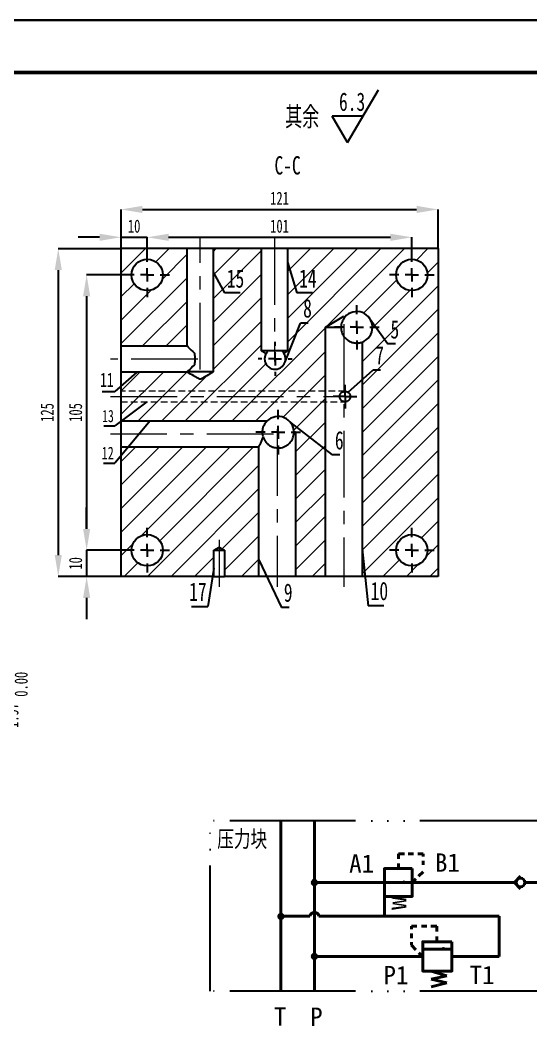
# Model space of a CAD drawing. Header units: millimetres. Extents: x 786 to 1206, y 249 to 546.
# Drawn here: x 1009.7 to 1107.2, y 354.1 to 545.9 of the extents above; entities that cross this region are included whole.
import ezdxf

# ---------------------------------------------------------------- set-up
doc = ezdxf.new("R2010")
doc.units = ezdxf.units.MM
for name, pattern in [('ACAD_ISO06W100', [36, 24, -3, 0, -3, 0, -3, 0, -3]), ('CENTER', [50.8, 31.75, -6.35, 6.35, -6.35]), ('CENTERX2', [20.32, 12.7, -2.54, 2.54, -2.54]), ('DASHED2', [9.525, 6.35, -3.175]), ('HIDDEN', [1.905, 1.27, -0.635])]:
    doc.linetypes.add(name, pattern=pattern)
doc.layers.add('10', color=7, linetype='Continuous')
doc.layers.add('虚线', color=7, linetype='ACAD_ISO06W100')
for name, color, linetype, lineweight in [('总内框线', 7, 'Continuous', 50), ('总外框线', 7, 'Continuous', 30), ('粗实线', 7, 'Continuous', 40), ('粗实线层', 7, 'Continuous', 15), ('轮廓线层', 7, 'Continuous', 15)]:
    doc.layers.add(name, color=color, linetype=linetype, lineweight=lineweight)
doc.styles.add('SLDTEXTSTYLE0', font='TXT', dxfattribs={"width": 0.7})
doc.styles.add('SLDTEXTSTYLE1', font='TXT', dxfattribs={"width": 0.7, "bigfont": 'bigfont'})
doc.dimstyles.new('SLDDIMSTYLE0', dxfattribs={"dimtxt": 3.5, "dimasz": 4.08, "dimexe": 0, "dimexo": 0.0625, "dimgap": 0.875, "dimtad": 2, "dimlfac": 2, "dimrnd": 1e-09, "dimzin": 12, "dimdsep": 46, "dimtxsty": 'SLDTEXTSTYLE0', "dimsah": 1, "dimcen": 0.09, "dimadec": 0, "dimazin": 3, "dimtfac": 1, "dimtofl": 0, "dimtmove": 0, "dimatfit": 3, "dimfxl": 1, "dimfrac": 2, "dimtolj": 1, "dimtzin": 12, "dimarcsym": 0})
doc.dimstyles.new('SLDDIMSTYLE1', dxfattribs={"dimtxt": 0.18, "dimasz": 4.08, "dimexe": 0, "dimexo": 0.0625, "dimgap": 0, "dimtad": 0, "dimtih": 1, "dimtoh": 1, "dimdec": 0, "dimrnd": 1e-09, "dimzin": 0, "dimdsep": 46, "dimtxsty": 'Standard', "dimblk1": 'NONE', "dimblk2": 'NONE', "dimsah": 1, "dimcen": 0.09, "dimadec": 0, "dimazin": 0, "dimtfac": 4.08, "dimtdec": 0, "dimtofl": 0, "dimtmove": 0, "dimatfit": 3, "dimldrblk": 'NONE', "dimfxl": 1, "dimfrac": 2, "dimtolj": 1, "dimtzin": 0, "dimarcsym": 0})
doc.dimstyles.new('SLDDIMSTYLE2', dxfattribs={"dimtxt": 3.5, "dimasz": 4.08, "dimexe": 0, "dimexo": 0.0625, "dimgap": 0.875, "dimtad": 2, "dimlfac": 2, "dimrnd": 1e-09, "dimzin": 12, "dimdsep": 46, "dimtxsty": 'SLDTEXTSTYLE0', "dimsah": 1, "dimcen": 0.09, "dimadec": 0, "dimazin": 3, "dimtfac": 1, "dimtmove": 0, "dimatfit": 0, "dimfxl": 1, "dimfrac": 2, "dimtolj": 1, "dimtzin": 12, "dimarcsym": 0})
doc.dimstyles.new('SLDDIMSTYLE5', dxfattribs={"dimtxt": 3.5, "dimasz": 4.08, "dimexe": 0, "dimexo": 0.0625, "dimgap": 0.875, "dimtad": 2, "dimlfac": 2, "dimrnd": 1e-09, "dimzin": 12, "dimdsep": 46, "dimtxsty": 'SLDTEXTSTYLE0', "dimsah": 1, "dimcen": 0.09, "dimadec": 0, "dimazin": 3, "dimtol": 1, "dimtp": 0.1, "dimtfac": 1, "dimtmove": 0, "dimatfit": 0, "dimfxl": 1, "dimfrac": 2, "dimtolj": 1, "dimtzin": 0, "dimarcsym": 0})
pattern_1 = [(45, (741.3623, 254.895), (-2.245064, 2.245064), [])]

# ---------------------------------------------------------------- blocks, each defined once
blk = doc.blocks.new('SW_SFSYMBOL_0')
at = {"layer": '10', "color": 0}
for p, q in [((1.65, -5), (7.55, 5)), ((1.65, -5), (-1.3, 0)), ((4.6, 0), (-1.3, 0))]:
    blk.add_line(p, q, dxfattribs=at)
at = {"layer": '10', "color": 0, "insert": (0, 4.51), "char_height": 3.5, "attachment_point": 1, "style": 'SLDTEXTSTYLE0'}
blk.add_mtext('6.3', dxfattribs=at)
blk = doc.blocks.new('*D161')
at = {"layer": '10', "color": 0, "lineweight": -2, "transparency": 16777216}
for p, q in [((1028.93, 502.33), (1017.03, 502.33)), ((1017.03, 498.25), (1017.03, 443.91)), ((1028.93, 439.83), (1017.03, 439.83))]:
    blk.add_line(p, q, dxfattribs=at)
at = {"layer": '10', "color": 0, "transparency": 16777216}
for points in [[(1016.35, 498.25), (1017.71, 498.25), (1017.03, 502.33)], [(1016.35, 443.91), (1017.71, 443.91), (1017.03, 439.83)]]:
    blk.add_solid(points, dxfattribs=at)
at = {"layer": 'Defpoints', "color": 0, "transparency": 16777216}
for p in [(1029, 502.33), (1017.03, 439.83), (1029, 439.83)]:
    blk.add_point(p, dxfattribs=at)
at = {"layer": '10', "color": 0, "transparency": 16777216, "insert": (1013.65, 471.1), "char_height": 3.5, "attachment_point": 2, "rotation": 90, "style": 'SLDTEXTSTYLE0'}
blk.add_mtext('\\A1;{\\H0.71429x;125}', dxfattribs=at)
blk = doc.blocks.new('*D162')
at = {"layer": '10', "color": 0, "lineweight": -2, "transparency": 16777216}
for p, q in [((1029.68, 497.33), (1022.44, 497.33)), ((1022.44, 493.25), (1022.44, 448.91)), ((1029.68, 444.83), (1022.44, 444.83))]:
    blk.add_line(p, q, dxfattribs=at)
at = {"layer": '10', "color": 0, "transparency": 16777216}
for points in [[(1021.76, 493.25), (1023.12, 493.25), (1022.44, 497.33)], [(1021.76, 448.91), (1023.12, 448.91), (1022.44, 444.83)]]:
    blk.add_solid(points, dxfattribs=at)
at = {"layer": 'Defpoints', "color": 0, "transparency": 16777216}
for p in [(1029.75, 497.33), (1022.44, 444.83), (1029.75, 444.83)]:
    blk.add_point(p, dxfattribs=at)
at = {"layer": '10', "color": 0, "transparency": 16777216, "insert": (1019.06, 471.1), "char_height": 3.5, "attachment_point": 2, "rotation": 90, "style": 'SLDTEXTSTYLE0'}
blk.add_mtext('\\A1;{\\H0.71429x;105}', dxfattribs=at)
blk = doc.blocks.new('*D163')
at = {"layer": '10', "color": 0, "lineweight": -2, "transparency": 16777216}
for p, q in [((1029, 502.39), (1029, 509.81)), ((1033.08, 509.81), (1085.42, 509.81)), ((1089.5, 502.39), (1089.5, 509.81))]:
    blk.add_line(p, q, dxfattribs=at)
at = {"layer": '10', "color": 0, "transparency": 16777216}
for points in [[(1033.08, 510.49), (1033.08, 509.13), (1029, 509.81)], [(1085.42, 510.49), (1085.42, 509.13), (1089.5, 509.81)]]:
    blk.add_solid(points, dxfattribs=at)
at = {"layer": 'Defpoints', "color": 0, "transparency": 16777216}
for p in [(1089.5, 509.81), (1029, 502.33), (1089.5, 502.33)]:
    blk.add_point(p, dxfattribs=at)
at = {"layer": '10', "color": 0, "transparency": 16777216, "insert": (1059.25, 513.19), "char_height": 3.5, "attachment_point": 2, "style": 'SLDTEXTSTYLE0'}
blk.add_mtext('\\A1;{\\H0.71429x;121}', dxfattribs=at)
blk = doc.blocks.new('*D164')
at = {"layer": '10', "color": 0, "lineweight": -2, "transparency": 16777216}
for p, q in [((1034, 501.64), (1034, 504.5)), ((1038.08, 504.5), (1080.42, 504.5)), ((1084.5, 501.64), (1084.5, 504.5))]:
    blk.add_line(p, q, dxfattribs=at)
at = {"layer": '10', "color": 0, "transparency": 16777216}
for points in [[(1038.08, 505.18), (1038.08, 503.82), (1034, 504.5)], [(1080.42, 505.18), (1080.42, 503.82), (1084.5, 504.5)]]:
    blk.add_solid(points, dxfattribs=at)
at = {"layer": 'Defpoints', "color": 0, "transparency": 16777216}
for p in [(1084.5, 504.5), (1034, 501.58), (1084.5, 501.58)]:
    blk.add_point(p, dxfattribs=at)
at = {"layer": '10', "color": 0, "transparency": 16777216, "insert": (1059.25, 507.88), "char_height": 3.5, "attachment_point": 2, "style": 'SLDTEXTSTYLE0'}
blk.add_mtext('\\A1;{\\H0.71429x;101}', dxfattribs=at)
blk = doc.blocks.new('*D165')
at = {"layer": '10', "color": 0, "lineweight": -2, "transparency": 16777216}
for p, q in [((1024.92, 504.5), (1020.84, 504.5)), ((1029, 502.39), (1029, 504.5)), ((1029, 504.5), (1034, 504.5)), ((1034, 501.64), (1034, 504.5)), ((1038.08, 504.5), (1042.16, 504.5))]:
    blk.add_line(p, q, dxfattribs=at)
at = {"layer": '10', "color": 0, "transparency": 16777216}
for points in [[(1024.92, 505.18), (1024.92, 503.82), (1029, 504.5)], [(1038.08, 505.18), (1038.08, 503.82), (1034, 504.5)]]:
    blk.add_solid(points, dxfattribs=at)
at = {"layer": 'Defpoints', "color": 0, "transparency": 16777216}
for p in [(1034, 504.5), (1029, 502.33), (1034, 501.58)]:
    blk.add_point(p, dxfattribs=at)
at = {"layer": '10', "color": 0, "transparency": 16777216, "insert": (1031.5, 507.88), "char_height": 3.5, "attachment_point": 2, "style": 'SLDTEXTSTYLE0'}
blk.add_mtext('\\A1;{\\H0.71429x;10}', dxfattribs=at)
blk = doc.blocks.new('*D166')
at = {"layer": '10', "color": 0, "lineweight": -2, "transparency": 16777216}
for p, q in [((1022.44, 448.91), (1022.44, 452.99)), ((1029.68, 444.83), (1022.44, 444.83)), ((1022.44, 444.83), (1022.44, 439.83)), ((1028.93, 439.83), (1022.44, 439.83)), ((1022.44, 435.75), (1022.44, 431.67))]:
    blk.add_line(p, q, dxfattribs=at)
at = {"layer": '10', "color": 0, "transparency": 16777216}
for points in [[(1021.76, 448.91), (1023.12, 448.91), (1022.44, 444.83)], [(1021.76, 435.75), (1023.12, 435.75), (1022.44, 439.83)]]:
    blk.add_solid(points, dxfattribs=at)
at = {"layer": 'Defpoints', "color": 0, "transparency": 16777216}
for p in [(1029.75, 444.83), (1022.44, 439.83), (1029, 439.83)]:
    blk.add_point(p, dxfattribs=at)
at = {"layer": '10', "color": 0, "transparency": 16777216, "insert": (1019.06, 442.33), "char_height": 3.5, "attachment_point": 2, "rotation": 90, "style": 'SLDTEXTSTYLE0'}
blk.add_mtext('\\A1;{\\H0.71429x;10}', dxfattribs=at)
blk = doc.blocks.new('SW_NOTE_15')
at = {"layer": '10', "color": 0}
blk.add_line((1.45, 0), (0, 0), dxfattribs=at)
at = {"layer": '10', "color": 0, "insert": (0.48, 4.56), "char_height": 3.5, "attachment_point": 1, "style": 'SLDTEXTSTYLE0'}
blk.add_mtext('7', dxfattribs=at)
blk = doc.blocks.new('_NONE')
blk = doc.blocks.new('SW_NOTE_16')
at = {"layer": '10', "color": 0}
blk.add_line((1.45, 0), (0, 0), dxfattribs=at)
at = {"layer": '10', "color": 0, "insert": (0.49, 4.54), "char_height": 3.5, "attachment_point": 1, "style": 'SLDTEXTSTYLE0'}
blk.add_mtext('6', dxfattribs=at)
blk = doc.blocks.new('SW_NOTE_17')
at = {"layer": '10', "color": 0}
blk.add_line((-3.16, 0), (0, 0), dxfattribs=at)
at = {"layer": '10', "color": 0, "insert": (-3.65, 4.53), "char_height": 3.5, "attachment_point": 1, "style": 'SLDTEXTSTYLE0'}
blk.add_mtext('12', dxfattribs=at)
blk = doc.blocks.new('SW_NOTE_18')
at = {"layer": '10', "color": 0}
blk.add_line((-3.16, 0), (0, 0), dxfattribs=at)
at = {"layer": '10', "color": 0, "insert": (-3.65, 4.54), "char_height": 3.5, "attachment_point": 1, "style": 'SLDTEXTSTYLE0'}
blk.add_mtext('13', dxfattribs=at)
blk = doc.blocks.new('SW_NOTE_19')
at = {"layer": '10', "color": 0}
blk.add_line((-3.16, 0), (0, 0), dxfattribs=at)
at = {"layer": '10', "color": 0, "insert": (-3.65, 4.58), "char_height": 3.5, "attachment_point": 1, "style": 'SLDTEXTSTYLE0'}
blk.add_mtext('11', dxfattribs=at)
blk = doc.blocks.new('SW_NOTE_20')
at = {"layer": '10', "color": 0}
blk.add_line((1.45, 0), (0, 0), dxfattribs=at)
at = {"layer": '10', "color": 0, "insert": (0.49, 4.55), "char_height": 3.5, "attachment_point": 1, "style": 'SLDTEXTSTYLE0'}
blk.add_mtext('8', dxfattribs=at)
blk = doc.blocks.new('SW_NOTE_21')
at = {"layer": '10', "color": 0}
blk.add_line((1.45, 0), (0, 0), dxfattribs=at)
at = {"layer": '10', "color": 0, "insert": (0.47, 4.53), "char_height": 3.5, "attachment_point": 1, "style": 'SLDTEXTSTYLE0'}
blk.add_mtext('5', dxfattribs=at)
blk = doc.blocks.new('SW_NOTE_22')
at = {"layer": '10', "color": 0}
blk.add_line((1.45, 0), (0, 0), dxfattribs=at)
at = {"layer": '10', "color": 0, "insert": (0.43, 4.56), "char_height": 3.5, "attachment_point": 1, "style": 'SLDTEXTSTYLE0'}
blk.add_mtext('9', dxfattribs=at)
blk = doc.blocks.new('SW_NOTE_23')
at = {"layer": '10', "color": 0}
blk.add_line((2.99, 0), (0, 0), dxfattribs=at)
at = {"layer": '10', "color": 0, "insert": (0.49, 4.56), "char_height": 3.5, "attachment_point": 1, "style": 'SLDTEXTSTYLE0'}
blk.add_mtext('10', dxfattribs=at)
blk = doc.blocks.new('SW_NOTE_24')
at = {"layer": '10', "color": 0}
blk.add_line((2.99, 0), (0, 0), dxfattribs=at)
at = {"layer": '10', "color": 0, "insert": (0.47, 4.51), "char_height": 3.5, "attachment_point": 1, "style": 'SLDTEXTSTYLE0'}
blk.add_mtext('14', dxfattribs=at)
blk = doc.blocks.new('SW_NOTE_25')
at = {"layer": '10', "color": 0}
blk.add_line((2.99, 0), (0, 0), dxfattribs=at)
at = {"layer": '10', "color": 0, "insert": (0.44, 4.51), "char_height": 3.5, "attachment_point": 1, "style": 'SLDTEXTSTYLE0'}
blk.add_mtext('15', dxfattribs=at)
blk = doc.blocks.new('SW_NOTE_26')
at = {"layer": '10', "color": 0}
blk.add_line((-3.15, 0), (0, 0), dxfattribs=at)
at = {"layer": '10', "color": 0, "insert": (-3.59, 4.56), "char_height": 3.5, "attachment_point": 1, "style": 'SLDTEXTSTYLE0'}
blk.add_mtext('17', dxfattribs=at)
blk = doc.blocks.new('SW_CENTERMARKSYMBOL_21')
at = {"layer": '10', "color": 0}
for p, q in [((0, 2.5), (0, 4.25)), ((-2.5, 0), (-4.25, 0)), ((0, 0), (-1.25, 0)), ((0, 0), (0, 1.25)), ((0, 0), (0, -1.25)), ((0, 0), (1.25, 0)), ((2.5, 0), (4.25, 0)), ((0, -2.5), (0, -4.25))]:
    blk.add_line(p, q, dxfattribs=at)
blk = doc.blocks.new('SW_CENTERMARKSYMBOL_22')
at = {"layer": '10', "color": 0}
for p, q in [((0, 2.5), (0, 4.25)), ((-2.5, 0), (-4.25, 0)), ((0, 0), (-1.25, 0)), ((0, 0), (0, 1.25)), ((0, 0), (0, -1.25)), ((0, 0), (1.25, 0)), ((2.5, 0), (4.25, 0)), ((0, -2.5), (0, -4.25))]:
    blk.add_line(p, q, dxfattribs=at)
blk = doc.blocks.new('SW_CENTERMARKSYMBOL_23')
at = {"layer": '10', "color": 0}
for p, q in [((0, 2.5), (0, 4.25)), ((-2.5, 0), (-4.25, 0)), ((0, 0), (-1.25, 0)), ((0, 0), (0, 1.25)), ((0, 0), (0, -1.25)), ((0, 0), (1.25, 0)), ((2.5, 0), (4.25, 0)), ((0, -2.5), (0, -4.25))]:
    blk.add_line(p, q, dxfattribs=at)
blk = doc.blocks.new('SW_CENTERMARKSYMBOL_24')
at = {"layer": '10', "color": 0}
for p, q in [((0, 2.5), (0, 4.25)), ((-2.5, 0), (-4.25, 0)), ((0, 0), (-1.25, 0)), ((0, 0), (0, 1.25)), ((0, 0), (0, -1.25)), ((0, 0), (1.25, 0)), ((2.5, 0), (4.25, 0)), ((0, -2.5), (0, -4.25))]:
    blk.add_line(p, q, dxfattribs=at)
blk = doc.blocks.new('SW_CENTERMARKSYMBOL_25')
at = {"layer": '10', "color": 0}
for p, q in [((0, 2.5), (0, 4.25)), ((-2.5, 0), (-4.25, 0)), ((0, 0), (-1.25, 0)), ((0, 0), (0, 1.25)), ((0, 0), (0, -1.25)), ((0, 0), (1.25, 0)), ((2.5, 0), (4.25, 0)), ((0, -2.5), (0, -4.25))]:
    blk.add_line(p, q, dxfattribs=at)
blk = doc.blocks.new('SW_CENTERMARKSYMBOL_26')
at = {"layer": '10', "color": 0}
for p, q in [((0, 2.5), (0, 4.25)), ((-2.5, 0), (-4.25, 0)), ((0, 0), (-1.25, 0)), ((0, 0), (0, 1.25)), ((0, 0), (0, -1.25)), ((0, 0), (1.25, 0)), ((2.5, 0), (4.25, 0)), ((0, -2.5), (0, -4.25))]:
    blk.add_line(p, q, dxfattribs=at)
blk = doc.blocks.new('SW_CENTERMARKSYMBOL_27')
at = {"layer": '10', "color": 0}
for p, q in [((0, 2.5), (0, 3.25)), ((-2.5, 0), (-3.25, 0)), ((0, 0), (-1.25, 0)), ((0, 0), (0, 1.25)), ((0, 0), (0, -1.25)), ((0, 0), (1.25, 0)), ((2.5, 0), (3.25, 0)), ((0, -2.5), (0, -3.25))]:
    blk.add_line(p, q, dxfattribs=at)
blk = doc.blocks.new('SW_CENTERMARKSYMBOL_28')
at = {"layer": '10', "color": 0}
for p, q in [((0, 1.25), (0, 2.25)), ((-1.25, 0), (-2.25, 0)), ((0, 0), (-1.25, 0)), ((0, 0), (0, 1.25)), ((0, 0), (0, -1.25)), ((0, 0), (1.25, 0)), ((1.25, 0), (2.25, 0)), ((0, -1.25), (0, -2.25))]:
    blk.add_line(p, q, dxfattribs=at)
blk = doc.blocks.new('*D178')
at = {"layer": '10', "color": 0, "lineweight": -2, "transparency": 16777216}
for p, q in [((1004.3, 403.39), (1004.3, 422.87)), ((994.36, 399.31), (1004.3, 399.31)), ((1004.3, 398.32), (1004.3, 399.31)), ((984.19, 398.32), (1004.3, 398.32)), ((1004.3, 394.24), (1004.3, 390.16))]:
    blk.add_line(p, q, dxfattribs=at)
at = {"layer": '10', "color": 0, "transparency": 16777216}
for points in [[(1003.62, 403.39), (1004.98, 403.39), (1004.3, 399.31)], [(1003.62, 394.24), (1004.98, 394.24), (1004.3, 398.32)]]:
    blk.add_solid(points, dxfattribs=at)
at = {"layer": 'Defpoints', "color": 0, "transparency": 16777216}
for p in [(994.3, 399.31), (984.13, 398.32), (1004.3, 398.32)]:
    blk.add_point(p, dxfattribs=at)
at = {"layer": '10', "color": 0, "transparency": 16777216, "insert": (1005.18, 416.3), "char_height": 3.5, "attachment_point": 2, "rotation": 90, "style": 'SLDTEXTSTYLE0'}
blk.add_mtext('\\A1;{\\H0.71429x;1.97\\S+0.10^  0.00;}', dxfattribs=at)
blk = doc.blocks.new('直动式溢流阀')
at = {"lineweight": 40, "ltscale": 0.1, "transparency": 33554687}
for p, q in [((1625.54, 924.31), (1624.89, 924.31)), ((1624.89, 924.31), (1624.89, 922.99)), ((1627.7, 924.31), (1626.62, 924.31)), ((1629.4, 924.31), (1628.7, 924.31)), ((1630.49, 923.21), (1629.4, 924.31)), ((1632.09, 921.58), (1631.2, 922.48)), ((1624.89, 921.91), (1624.89, 920.6)), ((1624.89, 919.68), (1624.89, 918.18)), ((1624.89, 918.18), (1626.12, 918.18)), ((1627.31, 918.18), (1628.59, 918.18))]:
    blk.add_line(p, q, dxfattribs=at)
at = {"lineweight": 40, "transparency": 33554687}
blk.add_solid([(1629.81, 916.88), (1630.72, 916.88), (1630.34, 914.58)], dxfattribs=at)
at = {"layer": '轮廓线层', "lineweight": 40, "transparency": 33554687}
for p, q in [((1632.09, 921.58), (1632.09, 924.58)), ((1630.34, 921.58), (1630.34, 914.58)), ((1635.59, 919.53), (1636.77, 915.82)), ((1636.77, 915.82), (1637.58, 919.53)), ((1637.58, 919.53), (1638.44, 915.82)), ((1638.44, 915.82), (1639.4, 919.53)), ((1632.09, 914.58), (1632.09, 912.58))]:
    blk.add_line(p, q, dxfattribs=at)
blk.add_lwpolyline([(1628.59, 914.58), (1635.59, 914.58), (1635.59, 921.58), (1628.59, 921.58)], close=True, dxfattribs=at)
blk = doc.blocks.new('减压阀')
at = {"lineweight": 40, "ltscale": 0.1, "transparency": 33554687}
for p, q in [((25.27, 56.61), (25.27, 57.26)), ((25.27, 57.26), (26.59, 57.26)), ((27.67, 57.26), (28.97, 57.26)), ((29.9, 57.26), (31.4, 57.26)), ((31.4, 57.26), (31.4, 56.03)), ((25.27, 54.45), (25.27, 55.53)), ((25.27, 54.5), (25.27, 55.2)), ((31.4, 54.84), (31.4, 53.55)), ((31.4, 54.36), (31.4, 53.55)), ((26.37, 51.66), (25.27, 52.75)), ((28, 50.05), (27.09, 50.95))]:
    blk.add_line(p, q, dxfattribs=at)
at = {"lineweight": 40, "transparency": 33554687}
for p, q in [((28, 50.05), (26.27, 50.05)), ((35, 50.04), (28, 50.04)), ((35, 50.04), (36.27, 50.04))]:
    blk.add_line(p, q, dxfattribs=at)
at = {"linetype": 'DASHED2', "lineweight": 40, "transparency": 33554687}
blk.add_line((35, 46.55), (35, 43.41), dxfattribs=at)
at = {"lineweight": 40, "transparency": 33554687}
blk.add_lwpolyline([(28, 53.55), (28, 46.55), (35, 46.55), (35, 53.55)], close=True, dxfattribs=at)
blk.add_solid([(30.3, 50.58), (30.3, 49.67), (28, 50.05)], dxfattribs=at)
at = {"lineweight": 40, "transparency": 33554687, "insert": (34.48, 46.55), "char_height": 5, "width": 7.6562, "attachment_point": 1, "rotation": 270}
blk.add_mtext('{\\Ftxt|c0;w}', dxfattribs=at)

msp = doc.modelspace()

# ---------------------------------------------------------------- hatches: boundary and pattern name
at = {"linetype": 'Continuous', "lineweight": 18}
h = msp.add_hatch(dxfattribs=at)
h.set_pattern_fill('ANSI31', style=0)
h.set_pattern_definition(pattern_1)
edge = h.paths.add_edge_path(flags=0)
edge.add_arc((1073.9961, 487.3315), 3, -70.528779, 139.114525, ccw=False)
edge.add_line((1074.9961, 484.503), (1074.9961, 439.8315))
edge.add_line((1074.9961, 439.8315), (1089.4961, 439.8315))
edge.add_line((1089.4961, 439.8315), (1089.4961, 502.3315))
edge.add_line((1089.4961, 502.3315), (1060.7881, 502.3315))
edge.add_line((1060.7881, 502.3315), (1060.7881, 482.8315))
edge.add_spline(control_points=[(1060.7881, 482.8315), (1060.5525, 482.6904), (1060.317, 482.5494), (1060.0812, 482.4086)], knot_values=[0.00716179, 0.00716179, 0.00716179, 0.00716179, 0.00880911, 0.00880911, 0.00880911, 0.00880911], weights=[1, 1, 1, 1], degree=3, periodic=0)
edge.add_arc((1058.3961, 481.3315), 2, -209.651044, 32.587636, ccw=False)
edge.add_spline(control_points=[(1056.658, 482.3209), (1056.4422, 482.4496), (1056.2265, 482.5786), (1056.0109, 482.7076), (1055.942, 482.7489), (1055.873, 482.7902), (1055.8041, 482.8315)], knot_values=[0.01663812, 0.01663812, 0.01663812, 0.01663812, 0.01815751, 0.01815751, 0.01815751, 0.01864343, 0.01864343, 0.01864343, 0.01864343], weights=[1, 1, 1, 1, 1, 1, 1], degree=3, periodic=0)
edge.add_line((1055.8041, 482.8315), (1055.8041, 502.3315))
edge.add_line((1055.8041, 502.3315), (1046.5881, 502.3315))
edge.add_line((1046.5881, 502.3315), (1046.5881, 478.8315))
edge.add_spline(control_points=[(1046.5881, 478.8315), (1046.469, 478.7601), (1046.3499, 478.6889), (1046.2308, 478.6176), (1045.8852, 478.4108), (1045.5395, 478.2041), (1045.1927, 477.9991), (1045.0125, 477.8926), (1044.8323, 477.7862), (1044.6501, 477.6832), (1044.5539, 477.6289), (1044.4575, 477.5748), (1044.3578, 477.5272), (1044.3029, 477.501), (1044.2464, 477.4761), (1044.1873, 477.4614), (1044.1461, 477.4511), (1044.1026, 477.4469), (1044.0603, 477.4514), (1044.0042, 477.4573), (1043.9497, 477.4766), (1043.8977, 477.4986), (1043.6635, 477.5977), (1043.4476, 477.736), (1043.2281, 477.8645), (1042.708, 478.1691), (1042.1914, 478.4798), (1041.6742, 478.7895)], knot_values=[0.02225722, 0.02225722, 0.02225722, 0.02225722, 0.02308993, 0.02308993, 0.02308993, 0.02550671, 0.02550671, 0.02550671, 0.0267626, 0.0267626, 0.0267626, 0.02742522, 0.02742522, 0.02742522, 0.02779155, 0.02779155, 0.02779155, 0.02804847, 0.02804847, 0.02804847, 0.02838949, 0.02838949, 0.02838949, 0.02992323, 0.02992323, 0.02992323, 0.03355676, 0.03355676, 0.03355676, 0.03355676], weights=[1, 1, 1, 1, 1, 1, 1, 1, 1, 1, 1, 1, 1, 1, 1, 1, 1, 1, 1, 1, 1, 1, 1, 1, 1, 1, 1, 1], degree=3, periodic=0)
edge.add_line((1041.6742, 478.7895), (1028.9961, 478.7895))
edge.add_line((1028.9961, 478.7895), (1028.9961, 469.4734))
edge.add_line((1028.9961, 469.4734), (1056.8956, 469.4734))
edge.add_arc((1058.9961, 467.3315), 3, 0, 134.439045, ccw=False)
edge.add_line((1061.9961, 467.3315), (1062.2961, 467.3315))
edge.add_line((1062.2961, 467.3315), (1062.2961, 439.8315))
edge.add_line((1062.2961, 439.8315), (1067.9961, 439.8315))
edge.add_line((1067.9961, 439.8315), (1067.9961, 487.3315))
edge.add_line((1067.9961, 487.3315), (1071.4961, 489.4345))
edge.add_line((1071.4961, 489.4345), (1071.728, 489.2951))
edge = h.paths.add_edge_path(flags=0)
edge.add_arc((1084.4961, 497.3315), 3, 0, 360)
edge = h.paths.add_edge_path(flags=0)
edge.add_arc((1084.4961, 444.8315), 3, 0, 360)
h = msp.add_hatch(dxfattribs=at)
h.set_pattern_fill('ANSI31', style=0)
h.set_pattern_definition(pattern_1)
h.paths.add_polyline_path([(1041.6041, 502.3315), (1028.9961, 502.3315), (1028.9961, 483.7734), (1041.6041, 483.7734)], flags=0)
edge = h.paths.add_edge_path(flags=0)
edge.add_arc((1033.9961, 497.3315), 3, 0, 360)
h = msp.add_hatch(dxfattribs=at)
h.set_pattern_fill('ANSI31', style=0)
h.set_pattern_definition(pattern_1)
h.paths.add_polyline_path([(1055.2961, 464.4895), (1028.9961, 464.4895), (1028.9961, 439.8315), (1046.7461, 439.8315), (1046.7461, 444.8315), (1047.7461, 445.4323), (1048.7461, 444.8315), (1048.7461, 439.8315), (1055.2961, 439.8315)], flags=0)
edge = h.paths.add_edge_path(flags=0)
edge.add_arc((1033.9961, 444.8315), 3, 0, 360)
at = {"layer": '粗实线'}
h = msp.add_hatch(color=256, dxfattribs=at)
h.dxf.hatch_style = 1
h.paths.add_polyline_path([(1065.9133, 381.8916), (1065.9133, 381.4736), (1066.3313, 381.4736, 0.41421356)])
h.paths.add_polyline_path([(1066.3313, 381.4736), (1065.9133, 381.4736), (1065.9133, 381.0556, 0.41421356)])
h.paths.add_polyline_path([(1065.9133, 381.4736), (1065.9133, 381.8916, 0.41421356), (1065.4953, 381.4736, 0.41421356), (1065.9133, 381.0556)])
h = msp.add_hatch(color=256, dxfattribs=at)
h.dxf.hatch_style = 1
h.paths.add_polyline_path([(1059.5192, 375.4357), (1059.5192, 375.0177), (1059.9372, 375.0177, 0.41421356)])
h.paths.add_polyline_path([(1059.9372, 375.0177), (1059.5192, 375.0177), (1059.5192, 374.5997, 0.41421356)])
h.paths.add_polyline_path([(1059.5192, 375.0177), (1059.5192, 375.4357, 0.41421356), (1059.1012, 375.0177, 0.41421356), (1059.5192, 374.5997)])
h = msp.add_hatch(color=256, dxfattribs=at)
h.dxf.hatch_style = 1
h.paths.add_polyline_path([(1065.9133, 367.8062), (1065.9133, 367.3882), (1066.3313, 367.3882, 0.41421356)])
h.paths.add_polyline_path([(1066.3313, 367.3882), (1065.9133, 367.3882), (1065.9133, 366.9702, 0.41421356)])
h.paths.add_polyline_path([(1065.9133, 367.3882), (1065.9133, 367.8062, 0.41421356), (1065.4953, 367.3882, 0.41421356), (1065.9133, 366.9702)])

# ---------------------------------------------------------------- linework, layer by layer
at = {"color": 7, "linetype": 'Continuous', "lineweight": 25}
for p, q in [((1041.6041, 502.3315), (1028.9961, 502.3315)), ((1028.9961, 502.3315), (1028.9961, 483.7734)), ((1041.6041, 483.7734), (1041.6041, 502.3315)), ((1046.5881, 502.3315), (1041.6041, 502.3315)), ((1046.5881, 502.3315), (1046.5881, 478.8315)), ((1055.8041, 502.3315), (1046.5881, 502.3315)), ((1055.8041, 482.8315), (1055.8041, 502.3315)), ((1060.7881, 502.3315), (1055.8041, 502.3315)), ((1060.7881, 502.3315), (1060.7881, 482.8315)), ((1089.4961, 502.3315), (1060.7881, 502.3315)), ((1089.4961, 502.3315), (1089.4961, 439.8315)), ((1067.9961, 487.3315), (1071.4961, 489.4345)), ((1071.4961, 489.4345), (1071.728, 489.2951)), ((1067.9961, 487.3315), (1070.9961, 487.3315)), ((1067.9961, 439.8315), (1067.9961, 487.3315)), ((1028.9961, 483.7734), (1041.6041, 483.7734)), ((1028.9961, 483.7734), (1028.9961, 478.7895)), ((1074.9961, 484.503), (1074.9961, 439.8315)), ((1060.7881, 482.8315), (1055.8041, 482.8315)), ((1041.6742, 478.7895), (1028.9961, 478.7895)), ((1028.9961, 478.7895), (1028.9961, 469.4734)), ((1046.5881, 478.8315), (1041.6461, 478.8315)), ((1028.9961, 469.4734), (1028.9961, 464.4895)), ((1028.9961, 469.4734), (1056.8956, 469.4734)), ((1062.2961, 467.3315), (1061.9961, 467.3315)), ((1062.2961, 467.3315), (1062.2961, 439.8315)), ((1055.2961, 464.4895), (1028.9961, 464.4895)), ((1028.9961, 464.4895), (1028.9961, 439.8315)), ((1055.2961, 439.8315), (1055.2961, 464.4895)), ((1046.7461, 444.8315), (1047.7461, 445.4323)), ((1047.7461, 445.4323), (1048.7461, 444.8315)), ((1046.7461, 439.8315), (1046.7461, 444.8315)), ((1046.7461, 444.8315), (1048.7461, 444.8315)), ((1048.7461, 444.8315), (1048.7461, 439.8315)), ((1046.7461, 439.8315), (1028.9961, 439.8315)), ((1046.7461, 439.8315), (1048.7461, 439.8315)), ((1055.2961, 439.8315), (1048.7461, 439.8315)), ((1062.2961, 439.8315), (1055.2961, 439.8315)), ((1067.9961, 439.8315), (1062.2961, 439.8315)), ((1074.9961, 439.8315), (1067.9961, 439.8315)), ((1089.4961, 439.8315), (1074.9961, 439.8315))]:
    msp.add_line(p, q, dxfattribs=at)
at = {"color": 7, "linetype": 'HIDDEN', "lineweight": 18}
for p, q in [((1071.7461, 475.1315), (1028.9961, 475.1315)), ((1028.9961, 473.1315), (1071.7461, 473.1315))]:
    msp.add_line(p, q, dxfattribs=at)
at = {"lineweight": 40, "transparency": 33554687}
for p, q in [((1104.0645, 381.4765), (1105.2468, 382.6588)), ((1105.2468, 380.2942), (1104.0645, 381.4765))]:
    msp.add_line(p, q, dxfattribs=at)
at = {"color": 7, "linetype": 'Continuous', "lineweight": 25, "flags": 128}
for points in [[(1041.6041, 483.7734), (1041.6608, 483.7168), (1041.7706, 483.607), (1041.9312, 483.4464), (1042.139, 483.2386), (1042.3895, 482.988), (1042.6773, 482.7002), (1042.9961, 482.3815)], [(1042.9961, 480.1815), (1042.6679, 479.8532), (1042.3728, 479.5582), (1042.1177, 479.3031), (1041.9085, 479.0939), (1041.7501, 478.9354), (1041.6461, 478.8315)]]:
    msp.add_lwpolyline(points, dxfattribs=at)
at = {"color": 7, "linetype": 'Continuous', "lineweight": 25}
for centre in [(1033.9961, 497.3315), (1084.4961, 497.3315), (1033.9961, 444.8315), (1084.4961, 444.8315)]:
    msp.add_circle(centre, 3, dxfattribs=at)
at = {"lineweight": 40, "transparency": 33554687}
msp.add_circle((1105.2468, 381.4765), 0.836, dxfattribs=at)
at = {"color": 7, "linetype": 'Continuous', "lineweight": 25}
for centre, radius, start, end in [((1073.9961, 487.3315), 3, 289.471221, 139.114525), ((1058.3961, 481.3315), 2, 150.348956, 32.587636), ((1058.9961, 467.3315), 3, 0, 134.439045)]:
    msp.add_arc(centre, radius, start, end, dxfattribs=at)
at = {"color": 7, "linetype": 'HIDDEN', "lineweight": 18}
for start, end in [(171.255669, 191.857127), (90, 95.316212)]:
    msp.add_arc((1071.7461, 474.1315), 1, start, end, dxfattribs=at)
at = {"color": 7, "linetype": 'Continuous', "lineweight": 25}
for points, knots in [([(1071.728, 489.2951), (1071.728, 489.2951), (1071.7101, 489.2745), (1071.6631, 489.2179), (1071.6348, 489.1825), (1071.5492, 489.0697), (1071.4912, 488.9854), (1071.3349, 488.7307), (1071.2509, 488.5557), (1071.0554, 488.0322), (1070.9961, 487.68), (1070.9961, 487.3315)], [0, 0, 0, 0, 0.0625, 0.0625, 0.125, 0.125, 0.25, 0.25, 0.5, 0.5, 1, 1, 1, 1]), ([(1070.9961, 487.3315), (1070.9961, 487.0073), (1071.0473, 486.6921), (1071.2001, 486.2322), (1071.2632, 486.0838), (1071.4111, 485.8006), (1071.4962, 485.6652), (1071.6892, 485.4068), (1071.7964, 485.2853), (1072.025, 485.0643), (1072.1471, 484.9637), (1072.3415, 484.8277), (1072.4086, 484.7847), (1072.5435, 484.7054), (1072.6114, 484.669), (1072.8164, 484.5689), (1072.9546, 484.5143), (1073.2317, 484.4268), (1073.368, 484.395), (1073.6286, 484.3511), (1073.7547, 484.3388), (1073.9918, 484.3291), (1074.1018, 484.3316), (1074.3052, 484.3457), (1074.3991, 484.3574), (1074.5664, 484.385), (1074.64, 484.4007), (1074.7677, 484.4316), (1074.8219, 484.447), (1074.9526, 484.4866), (1074.9961, 484.503), (1074.9961, 484.503)], [0, 0, 0, 0, 0.125, 0.125, 0.1875, 0.1875, 0.25, 0.25, 0.3125, 0.3125, 0.375, 0.375, 0.40625, 0.40625, 0.4375, 0.4375, 0.5, 0.5, 0.5625, 0.5625, 0.625, 0.625, 0.6875, 0.6875, 0.75, 0.75, 0.8125, 0.8125, 0.875, 0.875, 1, 1, 1, 1]), ([(1042.9961, 482.3815), (1043.0711, 482.0225), (1043.116, 481.6577), (1043.1164, 481.0986), (1043.1054, 480.9114), (1043.0641, 480.5436), (1043.0338, 480.3617), (1042.9961, 480.1815)], [0, 0, 0, 0, 0.5, 0.5, 0.75, 0.75, 1, 1, 1, 1]), ([(1056.9267, 482.6883), (1056.8439, 482.5986), (1056.7821, 482.5153), (1056.6928, 482.3828), (1056.6666, 482.336), (1056.658, 482.3209)], [0, 0, 0, 0, 0.5, 0.5, 1, 1, 1, 1]), ([(1060.0812, 482.4086), (1060.0726, 482.4221), (1060.0462, 482.464), (1059.9581, 482.5827), (1059.8958, 482.6599), (1059.8125, 482.7435)], [0, 0, 0, 0, 0.5, 0.5, 1, 1, 1, 1]), ([(1046.5881, 478.8315), (1046.1842, 478.5895), (1045.7802, 478.3477), (1045.173, 477.9872), (1044.9705, 477.8671), (1044.6644, 477.6909), (1044.5622, 477.6326), (1044.406, 477.5504), (1044.3533, 477.5238), (1044.2453, 477.4775), (1044.1888, 477.4572), (1044.1017, 477.4483), (1044.072, 477.4492), (1044.0137, 477.4582), (1043.9856, 477.4659), (1043.9025, 477.4943), (1043.849, 477.5195), (1043.6918, 477.5981), (1043.5899, 477.6558), (1043.2847, 477.83), (1043.083, 477.9494), (1042.4784, 478.3079), (1042.0763, 478.5487), (1041.6742, 478.7895)], [0, 0, 0, 0, 0.25, 0.25, 0.375, 0.375, 0.4375, 0.4375, 0.46875, 0.46875, 0.5, 0.5, 0.515625, 0.515625, 0.53125, 0.53125, 0.5625, 0.5625, 0.625, 0.625, 0.75, 0.75, 1, 1, 1, 1]), ([(1070.7461, 474.1315), (1070.7461, 474.0649), (1070.7527, 473.9996), (1070.7784, 473.8711), (1070.7978, 473.8072), (1070.8485, 473.6858), (1070.8794, 473.6283), (1070.9525, 473.5194), (1070.995, 473.4681), (1071.1341, 473.3299), (1071.2464, 473.2554), (1071.4282, 473.1811), (1071.492, 473.162), (1071.6219, 473.137), (1071.6871, 473.1311), (1071.8182, 473.1319), (1071.8846, 473.139), (1072.0123, 473.1653), (1072.0743, 473.1846), (1072.2549, 473.2607), (1072.3632, 473.334), (1072.5004, 473.4718), (1072.5412, 473.5216), (1072.6131, 473.6289), (1072.6444, 473.6872), (1072.6944, 473.8075), (1072.7135, 473.8697), (1072.7394, 473.9986), (1072.746, 474.0652), (1072.7462, 474.2619), (1072.7197, 474.3942), (1072.6449, 474.5747), (1072.6137, 474.633), (1072.5417, 474.7408), (1072.5008, 474.7907), (1072.4095, 474.8825), (1072.3591, 474.9241), (1072.2525, 474.9962), (1072.1957, 475.0271), (1072.075, 475.0781), (1072.013, 475.0974), (1071.8857, 475.1238), (1071.8197, 475.1309), (1071.688, 475.1319), (1071.6228, 475.126), (1071.4936, 475.1013), (1071.4293, 475.0822), (1071.2468, 475.0078), (1071.1345, 474.9334), (1070.9954, 474.7953), (1070.953, 474.7442), (1070.8796, 474.635), (1070.8487, 474.5775), (1070.7981, 474.4565), (1070.7785, 474.3925), (1070.7527, 474.2635), (1070.7461, 474.198), (1070.7461, 474.1315)], [0, 0, 0, 0, 0.03125, 0.03125, 0.0625, 0.0625, 0.09375, 0.09375, 0.125, 0.125, 0.1875, 0.1875, 0.21875, 0.21875, 0.25, 0.25, 0.28125, 0.28125, 0.3125, 0.3125, 0.375, 0.375, 0.40625, 0.40625, 0.4375, 0.4375, 0.46875, 0.46875, 0.5, 0.5, 0.5625, 0.5625, 0.59375, 0.59375, 0.625, 0.625, 0.65625, 0.65625, 0.6875, 0.6875, 0.71875, 0.71875, 0.75, 0.75, 0.78125, 0.78125, 0.8125, 0.8125, 0.875, 0.875, 0.90625, 0.90625, 0.9375, 0.9375, 0.96875, 0.96875, 1, 1, 1, 1]), ([(1056.1163, 466.4908), (1056.0661, 466.6628), (1056.0312, 466.8391), (1056.0029, 467.1101), (1055.9975, 467.2023), (1055.9952, 467.3832), (1055.9981, 467.4723), (1056.0183, 467.7362), (1056.0476, 467.9088), (1056.1082, 468.1482), (1056.1313, 468.2253), (1056.1821, 468.3743), (1056.2099, 468.4463), (1056.2977, 468.6509), (1056.3623, 468.7736), (1056.4959, 468.9944), (1056.5639, 469.0908), (1056.6591, 469.2132), (1056.6897, 469.2505), (1056.7474, 469.3177), (1056.7745, 469.3478), (1056.8459, 469.4247), (1056.8807, 469.4588), (1056.8956, 469.4734)], [0, 0, 0, 0, 0.125, 0.125, 0.1875, 0.1875, 0.25, 0.25, 0.375, 0.375, 0.4375, 0.4375, 0.5, 0.5, 0.625, 0.625, 0.75, 0.75, 0.8125, 0.8125, 0.875, 0.875, 1, 1, 1, 1]), ([(1055.2961, 464.4895), (1055.2961, 464.5007), (1055.3045, 464.5235), (1055.3362, 464.5911), (1055.3599, 464.6365), (1055.4188, 464.746), (1055.454, 464.81), (1055.5331, 464.956), (1055.5769, 465.0378), (1055.6677, 465.2143), (1055.7151, 465.3095), (1055.8104, 465.5147), (1055.8578, 465.6239), (1055.9468, 465.8518), (1055.9885, 465.9712), (1056.062, 466.2229), (1056.0936, 466.356), (1056.1163, 466.4908)], [0, 0, 0, 0, 0.125, 0.125, 0.25, 0.25, 0.375, 0.375, 0.5, 0.5, 0.625, 0.625, 0.75, 0.75, 0.875, 0.875, 1, 1, 1, 1]), ([(1056.1163, 466.4908), (1056.1679, 466.3139), (1056.2338, 466.1477), (1056.3924, 465.8307), (1056.4852, 465.6806), (1056.6925, 465.4018), (1056.8077, 465.2719), (1057.0641, 465.0296), (1057.2061, 464.9172), (1057.5094, 464.7195), (1057.6716, 464.633), (1058.0217, 464.4878), (1058.2041, 464.4315), (1058.5815, 464.354), (1058.7786, 464.3331), (1059.0683, 464.3308), (1059.1645, 464.3346), (1059.3561, 464.3516), (1059.4522, 464.3648), (1059.7335, 464.4173), (1059.9121, 464.4689), (1060.1682, 464.5684), (1060.2514, 464.6053), (1060.4107, 464.6844), (1060.4873, 464.7269), (1060.7085, 464.8622), (1060.8449, 464.9629), (1061.0975, 465.1839), (1061.2107, 465.3014), (1061.4153, 465.5501), (1061.5067, 465.6813), (1061.6692, 465.9601), (1061.7404, 466.108), (1061.8295, 466.3421), (1061.8564, 466.4224), (1061.9041, 466.5893), (1061.9249, 466.6757), (1061.9591, 466.8534), (1061.9726, 466.945), (1061.9913, 467.136), (1061.9961, 467.2331), (1061.9961, 467.3315)], [0, 0, 0, 0, 0.0625, 0.0625, 0.125, 0.125, 0.1875, 0.1875, 0.25, 0.25, 0.3125, 0.3125, 0.375, 0.375, 0.4375, 0.4375, 0.46875, 0.46875, 0.5, 0.5, 0.5625, 0.5625, 0.59375, 0.59375, 0.625, 0.625, 0.6875, 0.6875, 0.75, 0.75, 0.8125, 0.8125, 0.875, 0.875, 0.90625, 0.90625, 0.9375, 0.9375, 0.96875, 0.96875, 1, 1, 1, 1])]:
    msp.add_open_spline(points, degree=3, knots=knots, dxfattribs=at)
for points in [[(1056.658, 482.3209), (1056.3732, 482.4908), (1056.0886, 482.6611), (1055.8041, 482.8315)], [(1060.7881, 482.8315), (1060.5525, 482.6904), (1060.317, 482.5494), (1060.0812, 482.4086)], [(1041.6461, 478.8315), (1041.6601, 478.8115), (1041.6691, 478.7975), (1041.6742, 478.7895)]]:
    msp.add_open_spline(points, degree=3, dxfattribs=at)
at = {"layer": '10', "linetype": 'CENTERX2', "lineweight": 18}
for p, q in [((1044.0961, 479.3025), (1044.0961, 504.3315)), ((1058.2961, 504.3315), (1058.2961, 480.8315)), ((1071.4961, 487.9172), (1071.4961, 437.8315)), ((1043.6392, 481.2815), (1026.9961, 481.2815)), ((1026.9961, 474.1315), (1073.7461, 474.1315)), ((1058.7961, 467.9105), (1058.7961, 437.8315)), ((1058.0959, 466.9815), (1026.9961, 466.9815)), ((1047.7461, 446.8315), (1047.7461, 437.8315))]:
    msp.add_line(p, q, dxfattribs=at)
at = {"layer": '总内框线'}
msp.add_line((795.8448, 535.9074), (1195.8448, 535.9074), dxfattribs=at)
at = {"layer": '总外框线'}
msp.add_line((785.8448, 545.9074), (1205.8448, 545.9074), dxfattribs=at)
at = {"layer": '粗实线'}
for p, q in [((1059.5192, 393.2195), (1059.5192, 360.7482)), ((1065.9133, 360.7482), (1065.9133, 393.2195)), ((1078.2884, 381.4736), (1065.9133, 381.4736)), ((1085.8785, 381.4765), (1104.0645, 381.4765)), ((1106.0828, 381.4765), (1146.347, 381.4765)), ((1079.2553, 376.4402), (1079.2553, 375.0794)), ((1065.0466, 375.0794), (1059.9326, 375.0794)), ((1101.152, 375.0794), (1066.7799, 375.0794)), ((1101.152, 367.3882), (1101.152, 375.0794)), ((1086.5832, 367.3882), (1065.9133, 367.3882)), ((1093.7493, 367.3882), (1101.152, 367.3882))]:
    msp.add_line(p, q, dxfattribs=at)
for centre in [(1065.9133, 381.4736), (1059.5192, 375.0177), (1065.9133, 367.3882)]:
    msp.add_circle(centre, 0.418, dxfattribs=at)
msp.add_arc((1065.9133, 374.8916), 0.8867, 12.226237, 167.773763, dxfattribs=at)
at = {"layer": '虚线'}
for p, q in [((1046.027, 360.7482), (1046.027, 393.2195)), ((1146.347, 393.2195), (1046.027, 393.2195)), ((1146.347, 360.7482), (1046.027, 360.7482))]:
    msp.add_line(p, q, dxfattribs=at)

# ---------------------------------------------------------------- block references
at = {"layer": '10'}
for name, p in [('SW_SFSYMBOL_0', (1070.5989, 527.5908)), ('SW_CENTERMARKSYMBOL_21', (1033.9961, 497.3315)), ('SW_CENTERMARKSYMBOL_23', (1084.4961, 497.3315)), ('SW_NOTE_25', (1048.7461, 493.8783)), ('SW_NOTE_24', (1062.522, 493.8783)), ('SW_NOTE_20', (1063.2689, 488.1521)), ('SW_CENTERMARKSYMBOL_25', (1073.9961, 487.3315)), ('SW_NOTE_21', (1079.9494, 484.1687)), ('SW_CENTERMARKSYMBOL_27', (1058.3961, 481.3315)), ('SW_NOTE_15', (1077.0449, 479.1895)), ('SW_CENTERMARKSYMBOL_28', (1071.7461, 474.1315)), ('SW_CENTERMARKSYMBOL_26', (1058.9961, 467.3315)), ('SW_NOTE_16', (1069.327, 463.0069)), ('SW_CENTERMARKSYMBOL_22', (1033.9961, 444.8315)), ('SW_CENTERMARKSYMBOL_24', (1084.4961, 444.8315)), ('SW_NOTE_26', (1045.5936, 434.1178)), ('SW_NOTE_22', (1059.6422, 433.9434)), ('SW_NOTE_23', (1076.1501, 434.2568))]:
    msp.add_blockref(name, p, dxfattribs=at)
for name, p, xscale, yscale, zscale in [('SW_NOTE_19', (1027.8391, 475.1231), 0.7766462681767801, 0.7766462681767801, 0.7766462681767801), ('SW_NOTE_18', (1027.8391, 468.5671), 0.6662407779407431, 0.6662407779407431, 0.6662407779407431), ('SW_NOTE_17', (1027.8391, 461.4301), 0.6927607604103607, 0.6927607604103607, 0.6927607604103607)]:
    msp.add_blockref(name, p, dxfattribs=dict(at, xscale=xscale, yscale=yscale, zscale=zscale))
at = {"layer": '粗实线层', "linetype": 'CENTER', "lineweight": 15, "xscale": -0.7584192000000001, "yscale": 0.7584192000000001, "zscale": 0.7584192000000001}
msp.add_blockref('减压阀', (1105.7997, 343.5209), dxfattribs=at)
at = {"layer": '粗实线层', "lineweight": 15, "ltscale": 0.1, "transparency": 33554687, "xscale": -0.79624062992126, "yscale": 0.79624062992126, "zscale": 0.79624062992126, "rotation": 90}
msp.add_blockref('直动式溢流阀', (1820.3812, 1666.9281), dxfattribs=at)

# ---------------------------------------------------------------- texts
at = {"attachment_point": 1}
for s, width, gutter_width, insert, char_height in [('{\\fHYSWLongFangSong|b1|i0|c134|p2;压力块}', 13.492263, 12.5, (1047.3688, 391.3877), 3.175), ('A1', 15.355617, 28.4552, (1072.5388, 386.8464), 3.5), ('B1', 9.167789, 28.4552, (1088.9135, 387.0297), 3.5), ('P1', 15.355617, 28.4552, (1079.0899, 365.5836), 3.5), ('T1', 9.167789, 28.4552, (1095.5273, 365.6097), 3.5), ('T', 9.167789, 28.4552, (1058.1694, 357.6677), 3.5), ('P', 15.355617, 28.4552, (1065.0985, 357.6415), 3.5)]:
    msp.add_mtext_dynamic_manual_height_columns(s, width=width, gutter_width=gutter_width, heights=[0], dxfattribs=dict(at, insert=insert, char_height=char_height))
at = {"layer": '10'}
for s, insert, char_height, attachment_point, style in [('其余', (1060.3119, 529.4932), 4.23333, 1, 'SLDTEXTSTYLE1'), ('C-C', (1060.7871, 519.9682), 3.5, 2, 'SLDTEXTSTYLE0')]:
    msp.add_mtext(s, dxfattribs=dict(at, insert=insert, char_height=char_height, attachment_point=attachment_point, style=style))

# ---------------------------------------------------------------- dimensions: what is measured, and where the dimension line sits
for base, p1, p2, dimstyle, picture, middle in [((1089.4961, 509.8116), (1028.9961, 502.3315), (1089.4961, 502.3315), 'SLDDIMSTYLE0', '*D163', (1059.2461, 509.8116)), ((1033.9961, 504.504), (1028.9961, 502.3315), (1033.9961, 501.5815), 'SLDDIMSTYLE2', '*D165', (1031.4961, 504.504)), ((1084.4961, 504.504), (1033.9961, 501.5815), (1084.4961, 501.5815), 'SLDDIMSTYLE0', '*D164', (1059.2461, 504.504))]:
    dim = msp.add_linear_dim(base=base, p1=p1, p2=p2, text='{\\H0.71429x;<>}', dimstyle=dimstyle, dxfattribs=at)
    dim.commit()
    dim.dimension.update_dxf_attribs({"geometry": picture, "text_midpoint": middle, "dimtype": 160})
for base, p1, p2, dimstyle, picture, middle in [((1017.0272, 439.8315), (1028.9961, 502.3315), (1028.9961, 439.8315), 'SLDDIMSTYLE0', '*D161', (1017.0272, 471.0982)), ((1022.4389, 444.8315), (1029.7461, 497.3315), (1029.7461, 444.8315), 'SLDDIMSTYLE0', '*D162', (1022.4389, 471.0982)), ((1022.4389, 439.8315), (1029.7461, 444.8315), (1028.9961, 439.8315), 'SLDDIMSTYLE2', '*D166', (1022.4389, 442.3315)), ((1004.3009, 398.3219), (994.3009, 399.3069), (984.1259, 398.3219), 'SLDDIMSTYLE5', '*D178', (1004.3009, 416.3044))]:
    dim = msp.add_linear_dim(base=base, p1=p1, p2=p2, angle=90, text='{\\H0.71429x;<>}', dimstyle=dimstyle, dxfattribs=at)
    dim.commit()
    dim.dimension.update_dxf_attribs({"geometry": picture, "text_midpoint": middle, "dimtype": 160})

# ---------------------------------------------------------------- leaders
at = {"layer": '10', "has_arrowhead": 0}
for points in [[(1060.7881, 499.755), (1062.522, 493.8783)], [(1046.5881, 497.8483), (1048.7461, 493.8783)], [(1076.2322, 489.3314), (1079.9494, 484.1687)], [(1060.3098, 480.7504), (1063.2689, 488.1521)], [(1031.9945, 478.7895), (1027.8391, 475.1231)], [(1072.3361, 474.9389), (1077.0449, 479.1895)], [(1033.9109, 473.1315), (1027.8391, 468.5671)], [(1034.5905, 469.4734), (1027.8391, 461.4301)], [(1061.4065, 469.1175), (1069.327, 463.0069)], [(1074.9961, 445.0915), (1076.1501, 434.2568)], [(1055.2961, 443.0046), (1059.6422, 433.9434)], [(1046.7461, 441.4189), (1045.5936, 434.1178)]]:
    msp.add_leader(points, dimstyle='SLDDIMSTYLE1', dxfattribs=at)

doc.saveas('drawing.dxf')
